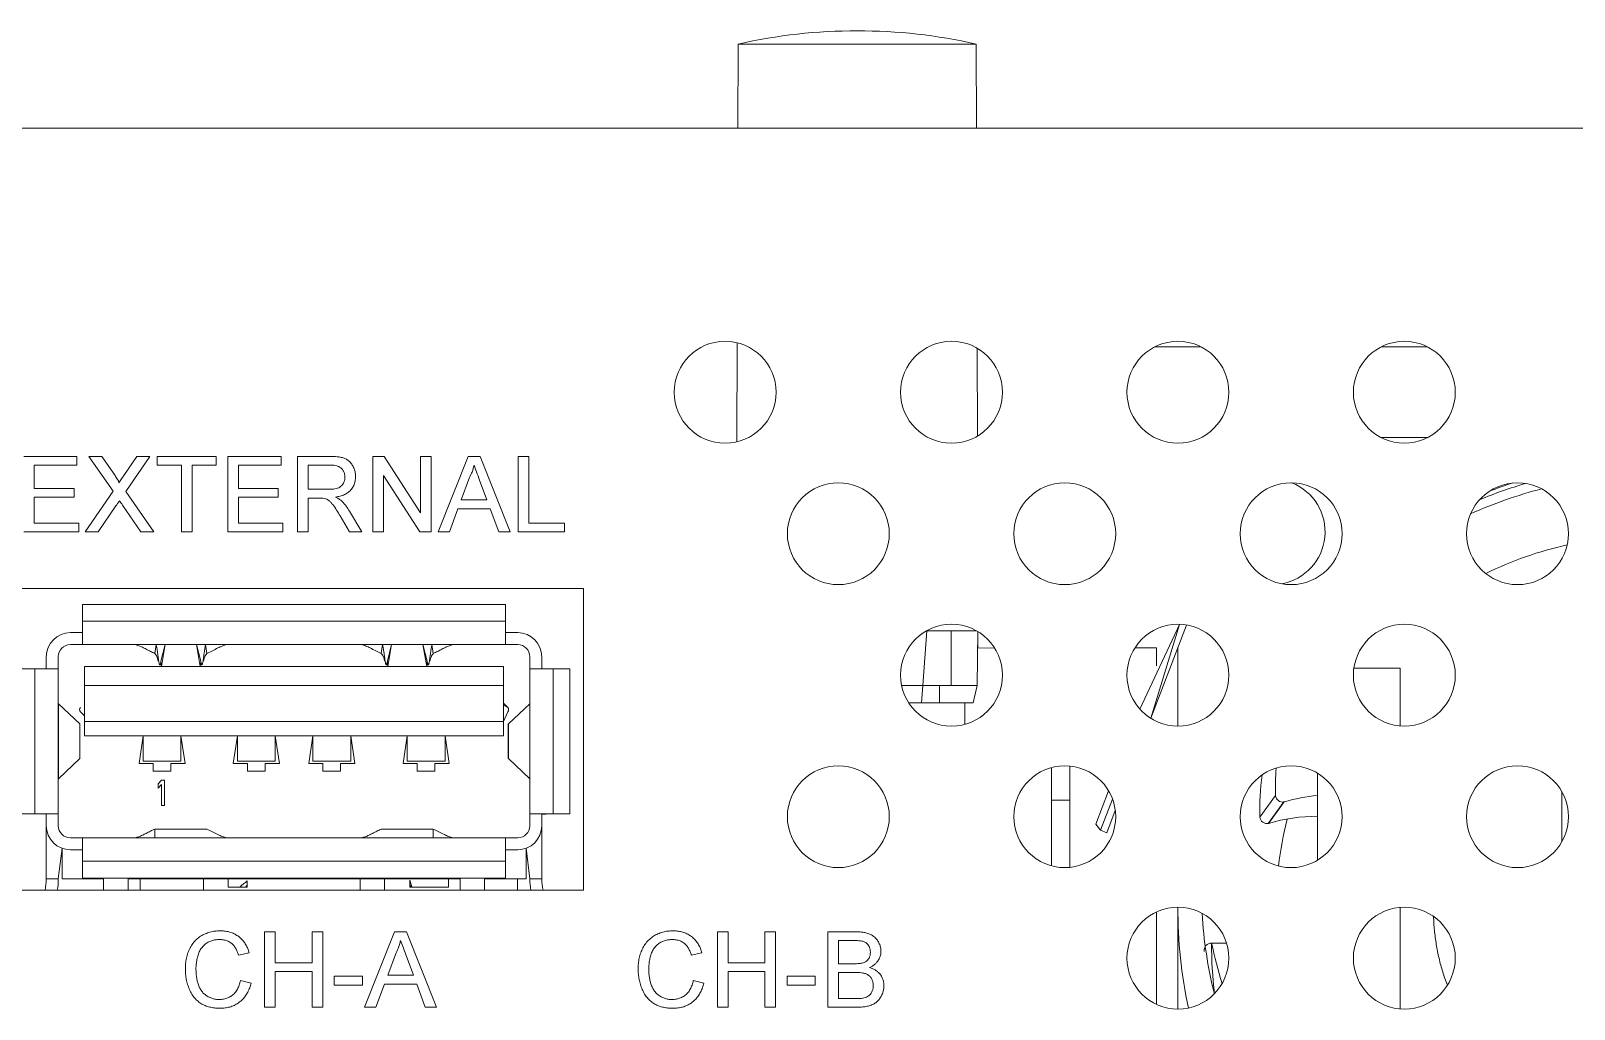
# Model space of a CAD drawing. Header units: millimetres. Extents: x 2 to 278, y 1 to 215.
# Drawn here: x 215.78 to 236.23, y 71.72 to 84.69 of the extents above; entities that cross this region are included whole.
import ezdxf

# ---------------------------------------------------------------- set-up
doc = ezdxf.new("R2010")
doc.units = ezdxf.units.MM

msp = doc.modelspace()

# ---------------------------------------------------------------- linework, layer by layer
at = {"color": 7, "linetype": 'Continuous', "lineweight": 18}
for p, q in [((225.151, 84.512), (225.147, 83.398)), ((227.585, 84.512), (225.151, 84.512)), ((228.306, 84.512), (227.585, 84.512)), ((228.309, 83.398), (228.306, 84.512)), ((258.228, 83.398), (199.728, 83.398)), ((225.139, 80.553), (225.135, 79.241)), ((228.321, 79.316), (228.317, 80.481)), ((230.669, 80.498), (231.287, 80.498)), ((233.669, 80.498), (234.287, 80.498)), ((234.287, 79.298), (233.669, 79.298)), ((215.683, 79.048), (216.388, 79.048)), ((216.388, 79.048), (216.388, 78.932)), ((216.548, 79.048), (216.718, 79.048)), ((216.867, 78.586), (216.548, 79.048)), ((216.718, 79.048), (216.893, 78.794)), ((217.01, 78.794), (217.184, 79.048)), ((217.356, 79.048), (217.038, 78.584)), ((217.184, 79.048), (217.356, 79.048)), ((217.452, 79.048), (218.235, 79.048)), ((217.452, 78.932), (217.452, 79.048)), ((218.235, 79.048), (218.235, 78.932)), ((218.388, 79.048), (219.093, 79.048)), ((218.388, 78.048), (218.388, 79.048)), ((219.093, 79.048), (219.093, 78.932)), ((219.311, 79.048), (219.745, 79.048)), ((219.311, 78.048), (219.311, 79.048)), ((220.311, 79.048), (220.46, 79.048)), ((220.311, 78.048), (220.311, 79.048)), ((220.46, 79.048), (220.94, 78.301)), ((220.94, 79.048), (221.081, 79.048)), ((220.94, 78.301), (220.94, 79.048)), ((221.081, 79.048), (221.081, 78.048)), ((221.175, 78.048), (221.572, 79.048)), ((221.572, 79.048), (221.731, 79.048)), ((221.731, 79.048), (222.128, 78.048)), ((222.235, 79.048), (222.376, 79.048)), ((222.235, 78.048), (222.235, 79.048)), ((222.376, 79.048), (222.376, 78.163)), ((215.824, 78.932), (215.824, 78.624)), ((216.388, 78.932), (215.824, 78.932)), ((217.773, 78.932), (217.452, 78.932)), ((217.773, 78.048), (217.773, 78.932)), ((217.914, 78.932), (217.914, 78.048)), ((218.235, 78.932), (217.914, 78.932)), ((218.529, 78.932), (218.529, 78.624)), ((219.093, 78.932), (218.529, 78.932)), ((219.751, 78.932), (219.452, 78.932)), ((219.452, 78.932), (219.452, 78.612)), ((220.452, 78.794), (220.452, 78.048)), ((220.932, 78.048), (220.452, 78.794)), ((221.583, 78.747), (221.48, 78.471)), ((221.822, 78.471), (221.725, 78.733)), ((215.824, 78.624), (216.35, 78.624)), ((216.35, 78.624), (216.35, 78.509)), ((216.497, 78.048), (216.867, 78.586)), ((217.038, 78.584), (217.407, 78.048)), ((218.529, 78.624), (219.055, 78.624)), ((219.055, 78.624), (219.055, 78.509)), ((219.452, 78.612), (219.72, 78.612)), ((215.824, 78.509), (215.824, 78.163)), ((216.35, 78.509), (215.824, 78.509)), ((216.906, 78.392), (216.669, 78.048)), ((217.237, 78.048), (216.994, 78.401)), ((218.529, 78.509), (218.529, 78.163)), ((219.055, 78.509), (218.529, 78.509)), ((219.452, 78.496), (219.452, 78.048)), ((219.597, 78.496), (219.452, 78.496)), ((219.999, 78.324), (220.163, 78.048)), ((221.438, 78.355), (221.324, 78.048)), ((221.864, 78.355), (221.438, 78.355)), ((221.48, 78.471), (221.822, 78.471)), ((221.978, 78.048), (221.864, 78.355)), ((215.824, 78.163), (216.414, 78.163)), ((216.414, 78.163), (216.414, 78.048)), ((218.529, 78.163), (219.119, 78.163)), ((219.119, 78.163), (219.119, 78.048)), ((220.001, 78.048), (219.876, 78.259)), ((222.376, 78.163), (222.85, 78.163)), ((222.85, 78.163), (222.85, 78.048)), ((216.414, 78.048), (215.683, 78.048)), ((216.669, 78.048), (216.497, 78.048)), ((217.407, 78.048), (217.237, 78.048)), ((217.914, 78.048), (217.773, 78.048)), ((219.119, 78.048), (218.388, 78.048)), ((219.452, 78.048), (219.311, 78.048)), ((220.163, 78.048), (220.001, 78.048)), ((220.452, 78.048), (220.311, 78.048)), ((221.081, 78.048), (220.932, 78.048)), ((221.324, 78.048), (221.175, 78.048)), ((222.128, 78.048), (221.978, 78.048)), ((222.85, 78.048), (222.235, 78.048)), ((223.103, 77.298), (215.353, 77.298)), ((223.103, 73.298), (223.103, 77.298)), ((216.462, 77.085), (216.462, 76.863)), ((216.462, 77.085), (222.069, 77.085)), ((222.069, 76.863), (222.069, 77.085)), ((216.302, 76.712), (216.462, 76.712)), ((222.069, 76.863), (216.462, 76.863)), ((216.462, 76.863), (216.462, 76.553)), ((222.069, 76.553), (222.069, 76.863)), ((222.069, 76.712), (222.229, 76.712)), ((227.65, 76.737), (227.597, 76.012)), ((227.65, 76.737), (228.307, 76.737)), ((227.971, 76.737), (227.971, 76.012)), ((228.327, 76.725), (228.319, 76.012)), ((228.328, 76.505), (228.327, 76.725)), ((230.998, 76.82), (230.474, 75.7)), ((230.617, 75.579), (230.998, 76.82)), ((230.617, 75.579), (231.091, 76.811)), ((216.302, 76.553), (216.462, 76.553)), ((222.069, 76.553), (216.462, 76.553)), ((217.421, 76.436), (217.438, 76.553)), ((217.558, 76.553), (217.502, 76.332)), ((217.558, 76.553), (217.509, 76.263)), ((218.023, 76.263), (217.973, 76.553)), ((218.03, 76.332), (217.973, 76.553)), ((218.093, 76.553), (218.111, 76.436)), ((220.421, 76.436), (220.438, 76.553)), ((220.502, 76.332), (220.558, 76.553)), ((220.558, 76.553), (220.509, 76.263)), ((221.023, 76.263), (220.973, 76.553)), ((221.03, 76.332), (220.973, 76.553)), ((221.093, 76.553), (221.111, 76.436)), ((222.069, 76.553), (222.229, 76.553)), ((228.547, 76.511), (228.328, 76.505)), ((228.328, 76.505), (228.328, 76.505)), ((230.694, 76.511), (230.409, 76.511)), ((230.694, 76.274), (230.694, 76.511)), ((230.978, 76.518), (230.978, 75.473)), ((215.983, 76.393), (215.983, 76.233)), ((216.142, 76.393), (216.142, 76.233)), ((217.465, 76.332), (217.465, 76.388)), ((217.465, 76.388), (217.465, 76.388)), ((217.487, 76.286), (217.502, 76.286)), ((217.509, 76.263), (217.502, 76.332)), ((218.03, 76.332), (218.023, 76.263)), ((218.03, 76.286), (218.044, 76.286)), ((218.067, 76.388), (218.067, 76.332)), ((218.067, 76.388), (218.067, 76.388)), ((220.465, 76.332), (220.465, 76.388)), ((220.465, 76.388), (220.465, 76.388)), ((220.487, 76.286), (220.502, 76.286)), ((220.509, 76.263), (220.502, 76.332)), ((221.023, 76.263), (221.03, 76.332)), ((221.03, 76.286), (221.044, 76.286)), ((221.067, 76.388), (221.067, 76.332)), ((221.067, 76.388), (221.067, 76.388)), ((222.389, 76.233), (222.389, 76.393)), ((222.548, 76.233), (222.548, 76.393)), ((215.832, 76.233), (215.61, 76.233)), ((216.142, 76.233), (215.832, 76.233)), ((215.832, 76.233), (215.832, 74.313)), ((216.142, 76.233), (216.142, 74.313)), ((216.491, 76.263), (216.491, 76.013)), ((216.491, 76.263), (222.041, 76.263)), ((222.041, 76.263), (222.041, 76.013)), ((222.699, 76.233), (222.389, 76.233)), ((222.389, 74.313), (222.389, 76.233)), ((222.699, 74.313), (222.699, 76.233)), ((222.922, 76.233), (222.699, 76.233)), ((222.922, 76.233), (222.922, 74.313)), ((233.922, 76.242), (233.31, 76.242)), ((233.922, 76.242), (233.922, 75.475)), ((216.491, 76.013), (216.491, 75.533)), ((216.491, 76.013), (222.041, 76.013)), ((222.041, 75.533), (222.041, 76.013)), ((227.597, 76.012), (227.317, 76.012)), ((227.597, 76.012), (227.58, 75.78)), ((227.597, 76.012), (227.971, 76.012)), ((227.819, 76.012), (227.819, 75.78)), ((228.319, 76.012), (227.971, 76.012)), ((228.319, 76.012), (228.264, 75.78)), ((216.143, 75.769), (216.143, 74.776)), ((216.143, 75.769), (216.426, 75.503)), ((216.435, 75.721), (216.435, 75.721)), ((222.097, 75.721), (222.041, 75.777)), ((222.043, 75.753), (222.041, 75.777)), ((222.097, 75.721), (222.043, 75.753)), ((222.106, 75.503), (222.389, 75.769)), ((222.389, 75.769), (222.389, 75.769)), ((222.389, 74.776), (222.389, 75.769)), ((227.412, 75.78), (227.58, 75.78)), ((227.819, 75.78), (227.58, 75.78)), ((228.264, 75.78), (227.819, 75.78)), ((228.154, 75.496), (228.154, 75.78)), ((230.617, 75.579), (230.694, 75.779)), ((216.426, 75.042), (216.426, 75.503)), ((216.427, 75.045), (216.427, 75.5)), ((216.435, 75.664), (216.491, 75.609)), ((216.491, 75.533), (216.491, 75.343)), ((216.491, 75.533), (222.041, 75.533)), ((222.041, 75.533), (222.097, 75.664)), ((222.041, 75.343), (222.041, 75.533)), ((222.104, 75.5), (222.106, 75.503)), ((222.104, 75.5), (222.104, 75.045)), ((222.106, 75.042), (222.106, 75.503)), ((222.389, 75.62), (222.389, 75.621)), ((222.041, 75.343), (216.491, 75.343)), ((217.211, 74.978), (217.266, 75.343)), ((217.266, 75.343), (217.266, 75.011)), ((217.766, 75.011), (217.766, 75.343)), ((217.766, 75.343), (217.821, 74.978)), ((218.461, 74.978), (218.516, 75.343)), ((218.516, 75.343), (218.516, 75.011)), ((219.016, 75.011), (219.016, 75.343)), ((219.016, 75.343), (219.071, 74.978)), ((219.461, 74.978), (219.516, 75.343)), ((219.516, 75.343), (219.516, 75.011)), ((220.016, 75.011), (220.016, 75.343)), ((220.016, 75.343), (220.071, 74.978)), ((220.711, 74.978), (220.766, 75.343)), ((220.766, 75.343), (220.766, 75.011)), ((221.266, 75.011), (221.266, 75.343)), ((221.266, 75.343), (221.321, 74.978)), ((216.143, 74.776), (216.426, 75.042)), ((216.427, 75.045), (216.426, 75.042)), ((217.398, 74.978), (217.211, 74.978)), ((217.266, 75.011), (217.766, 75.011)), ((217.398, 74.878), (217.398, 74.978)), ((217.633, 74.878), (217.398, 74.878)), ((217.821, 74.978), (217.633, 74.978)), ((217.633, 74.978), (217.633, 74.878)), ((218.648, 74.978), (218.461, 74.978)), ((218.516, 75.011), (219.016, 75.011)), ((218.648, 74.878), (218.648, 74.978)), ((218.883, 74.878), (218.648, 74.878)), ((219.071, 74.978), (218.883, 74.978)), ((218.883, 74.978), (218.883, 74.878)), ((219.648, 74.978), (219.461, 74.978)), ((219.516, 75.011), (220.016, 75.011)), ((219.648, 74.878), (219.648, 74.978)), ((219.883, 74.878), (219.648, 74.878)), ((220.071, 74.978), (219.883, 74.978)), ((219.883, 74.978), (219.883, 74.878)), ((220.898, 74.978), (220.711, 74.978)), ((220.766, 75.011), (221.266, 75.011)), ((220.898, 74.878), (220.898, 74.978)), ((221.133, 74.878), (220.898, 74.878)), ((221.321, 74.978), (221.133, 74.978)), ((221.133, 74.978), (221.133, 74.878)), ((222.106, 75.042), (222.104, 75.045)), ((222.106, 75.042), (222.389, 74.776)), ((222.389, 74.924), (222.389, 74.925)), ((229.304, 73.62), (229.304, 74.925)), ((229.544, 73.601), (229.544, 74.944)), ((232.828, 73.695), (232.828, 74.85)), ((217.466, 74.708), (217.508, 74.758)), ((217.466, 74.651), (217.466, 74.708)), ((217.508, 74.701), (217.466, 74.651)), ((217.508, 74.758), (217.55, 74.758)), ((217.508, 74.423), (217.508, 74.701)), ((217.55, 74.758), (217.55, 74.423)), ((222.389, 74.776), (222.389, 74.776)), ((229.304, 74.491), (229.544, 74.491)), ((230.058, 74.617), (229.888, 74.174)), ((229.95, 74.093), (230.109, 74.507)), ((232.271, 74.552), (232.063, 74.266)), ((232.383, 74.469), (232.175, 74.183)), ((232.386, 74.469), (232.178, 74.183)), ((236.065, 74.607), (236.065, 73.939)), ((215.61, 74.313), (215.832, 74.313)), ((215.832, 74.313), (216.142, 74.313)), ((215.926, 74.308), (215.983, 74.313)), ((215.926, 74.308), (215.926, 74.308)), ((215.983, 74.313), (215.983, 74.153)), ((216.142, 74.153), (216.142, 74.313)), ((217.55, 74.423), (217.508, 74.423)), ((222.389, 74.313), (222.699, 74.313)), ((222.389, 74.313), (222.389, 74.153)), ((222.548, 74.308), (222.548, 74.153)), ((222.606, 74.308), (222.548, 74.308)), ((222.606, 74.308), (222.606, 74.308)), ((222.699, 74.313), (222.922, 74.313)), ((230.034, 74.061), (230.147, 74.354)), ((215.983, 74.153), (215.983, 73.448)), ((217.421, 73.993), (217.421, 74.109)), ((217.421, 74.109), (218.111, 74.109)), ((220.421, 74.109), (221.111, 74.109)), ((221.111, 74.109), (221.111, 73.993)), ((222.548, 74.153), (222.548, 73.448)), ((229.888, 74.174), (229.95, 74.093)), ((230.034, 74.061), (229.95, 74.093)), ((216.191, 73.854), (216.142, 73.448)), ((216.191, 73.448), (216.191, 73.854)), ((216.462, 73.993), (216.302, 73.993)), ((216.302, 73.834), (216.462, 73.834)), ((216.462, 73.993), (216.462, 73.683)), ((216.462, 73.993), (222.069, 73.993)), ((222.069, 73.683), (222.069, 73.993)), ((222.229, 73.993), (222.069, 73.993)), ((222.069, 73.834), (222.229, 73.834)), ((222.341, 73.448), (222.341, 73.854)), ((222.341, 73.854), (222.389, 73.448)), ((216.462, 73.683), (222.069, 73.683)), ((216.462, 73.683), (216.462, 73.46)), ((222.069, 73.46), (222.069, 73.683)), ((215.983, 73.448), (216.142, 73.448)), ((216.191, 73.448), (216.741, 73.448)), ((216.462, 73.46), (222.069, 73.46)), ((216.741, 73.298), (216.741, 73.448)), ((217.066, 73.448), (217.066, 73.298)), ((221.466, 73.448), (217.066, 73.448)), ((217.228, 73.448), (217.228, 73.298)), ((218.066, 73.448), (218.066, 73.298)), ((218.391, 73.448), (218.391, 73.338)), ((218.646, 73.338), (218.646, 73.423)), ((220.141, 73.448), (220.141, 73.298)), ((220.466, 73.448), (220.466, 73.298)), ((220.801, 73.43), (220.801, 73.338)), ((221.311, 73.338), (221.311, 73.448)), ((221.466, 73.448), (221.466, 73.298)), ((221.791, 73.298), (221.791, 73.448)), ((222.341, 73.448), (221.791, 73.448)), ((222.228, 73.298), (222.228, 73.448)), ((222.389, 73.448), (222.548, 73.448)), ((215.353, 73.298), (223.103, 73.298)), ((218.646, 73.338), (218.391, 73.338)), ((221.311, 73.338), (220.801, 73.338)), ((221.311, 73.338), (221.311, 73.338)), ((230.694, 71.785), (230.694, 73.01)), ((230.978, 73.073), (230.978, 73.048)), ((230.978, 73.048), (230.978, 71.723)), ((233.922, 73.07), (233.922, 71.725)), ((218.876, 72.748), (219.017, 72.748)), ((218.876, 71.748), (218.876, 72.748)), ((219.017, 72.748), (219.017, 72.337)), ((219.504, 72.748), (219.645, 72.748)), ((219.504, 72.337), (219.504, 72.748)), ((219.645, 72.748), (219.645, 71.748)), ((220.201, 71.748), (220.598, 72.748)), ((220.598, 72.748), (220.757, 72.748)), ((220.757, 72.748), (221.154, 71.748)), ((224.876, 72.748), (225.017, 72.748)), ((224.876, 71.748), (224.876, 72.748)), ((225.017, 72.748), (225.017, 72.337)), ((225.504, 72.748), (225.645, 72.748)), ((225.504, 72.337), (225.504, 72.748)), ((225.645, 72.748), (225.645, 71.748)), ((226.338, 72.748), (226.712, 72.748)), ((226.338, 71.748), (226.338, 72.748)), ((226.669, 72.632), (226.479, 72.632)), ((226.479, 72.632), (226.479, 72.324)), ((231.424, 72.598), (231.623, 72.598)), ((218.671, 72.47), (218.53, 72.439)), ((220.609, 72.447), (220.507, 72.171)), ((220.848, 72.171), (220.751, 72.433)), ((224.671, 72.47), (224.53, 72.439)), ((219.017, 72.337), (219.504, 72.337)), ((219.017, 72.222), (219.017, 71.748)), ((219.504, 72.222), (219.017, 72.222)), ((219.504, 71.748), (219.504, 72.222)), ((225.017, 72.337), (225.504, 72.337)), ((225.017, 72.222), (225.017, 71.748)), ((225.504, 72.222), (225.017, 72.222)), ((225.504, 71.748), (225.504, 72.222)), ((226.479, 72.324), (226.685, 72.324)), ((226.699, 72.209), (226.479, 72.209)), ((226.479, 72.209), (226.479, 71.863)), ((218.556, 72.101), (218.697, 72.068)), ((219.799, 72.158), (220.171, 72.158)), ((219.799, 72.042), (219.799, 72.158)), ((220.171, 72.042), (219.799, 72.042)), ((220.171, 72.158), (220.171, 72.042)), ((220.464, 72.055), (220.351, 71.748)), ((220.891, 72.055), (220.464, 72.055)), ((220.507, 72.171), (220.848, 72.171)), ((221.004, 71.748), (220.891, 72.055)), ((224.556, 72.101), (224.697, 72.068)), ((225.799, 72.158), (226.171, 72.158)), ((225.799, 72.042), (225.799, 72.158)), ((226.171, 72.042), (225.799, 72.042)), ((226.171, 72.158), (226.171, 72.042)), ((226.479, 71.863), (226.715, 71.863)), ((219.017, 71.748), (218.876, 71.748)), ((219.645, 71.748), (219.504, 71.748)), ((220.351, 71.748), (220.201, 71.748)), ((221.154, 71.748), (221.004, 71.748)), ((225.017, 71.748), (224.876, 71.748)), ((225.645, 71.748), (225.504, 71.748)), ((226.713, 71.748), (226.338, 71.748))]:
    msp.add_line(p, q, dxfattribs=at)
for centre in [(224.978, 79.898), (227.978, 79.898), (230.978, 79.898), (233.978, 79.898), (226.478, 78.023), (229.478, 78.023), (232.478, 78.023), (235.478, 78.023), (227.978, 76.148), (230.978, 76.148), (233.978, 76.148), (226.478, 74.273), (229.478, 74.273), (232.478, 74.273), (235.478, 74.273), (230.978, 72.398), (233.978, 72.398)]:
    msp.add_circle(centre, 0.675, dxfattribs=at)
for centre, radius, start, end in [((226.728, 77.49), 7.198, 77.3395, 102.6605), ((232.228, 78.048), 0.7, 280.3819, 68.1969), ((237.228, 73.048), 5.75, 104.4006, 114.359), ((237.228, 73.048), 5.875, 106.2201, 112.5394), ((237.228, 73.048), 5.931, 107.7821, 110.9775), ((237.228, 73.048), 4.95, 102.7345, 116.025), ((216.302, 76.393), 0.319, 90, 180), ((222.229, 76.393), 0.319, 0, 90), ((216.302, 76.393), 0.16, 90, 180), ((222.229, 76.393), 0.16, 0, 90), ((216.463, 75.693), 0.04, 135, 225), ((222.068, 75.693), 0.04, 315, 45), ((235.879, 74.645), 3.609, 175.67, 181.479), ((235.608, 74.36), 3.546, 172.4367, 181.5191), ((232.367, 74.564), 0.0969, 187.0555, 279.3206), ((233.017, 72.36), 2.202, 94.9307, 106.6677), ((232.16, 74.278), 0.0969, 187.0933, 279.2828), ((232.829, 71.979), 2.299, 90.0259, 106.457), ((237.228, 73.048), 4.95, 166.038, 173.3763), ((216.302, 74.153), 0.319, 180, 270), ((216.302, 74.153), 0.16, 180, 270), ((222.229, 74.153), 0.319, 270, 0), ((222.229, 74.153), 0.16, 270, 0), ((215.332, 73.448), 0.651, 346.6731, 0), ((215.332, 73.448), 0.81, 349.3238, 0), ((219.728, 72.048), 1.75, 128.1896, 132.5114), ((219.137, 72.888), 1.75, 14.8836, 18.0393), ((223.199, 73.448), 0.81, 180, 190.6762), ((223.199, 73.448), 0.651, 180, 193.3269), ((237.228, 73.048), 6.25, 179.7708, 192.104), ((237.217, 73.354), 5.931, 183.4946, 193.9277), ((231.423, 72.498), 0.1, 89.9491, 185.3923), ((237.052, 73.776), 5.75, 191.8209, 197.3529), ((237.299, 72.589), 5.875, 179.9141, 186.4837)]:
    msp.add_arc(centre, radius, start, end, dxfattribs=at)
for points, knots in [([(219.745, 79.048), (219.761, 79.047), (219.791, 79.047), (219.837, 79.044), (219.883, 79.037), (219.928, 79.026), (219.97, 79.006), (220.008, 78.975), (220.039, 78.934), (220.063, 78.885), (220.078, 78.832), (220.08, 78.796), (220.081, 78.778)], [0, 0, 0, 0, 0.09342, 0.186832, 0.280218, 0.373567, 0.466802, 0.560025, 0.669906, 0.779908, 0.889984, 1, 1, 1, 1]), ([(216.893, 78.794), (216.904, 78.777), (216.919, 78.756), (216.934, 78.729), (216.942, 78.715), (216.944, 78.704), (216.944, 78.699)], [0, 0, 0, 0, 0.5606259, 0.7074752, 0.8542782, 1, 1, 1, 1]), ([(216.944, 78.699), (216.957, 78.717), (216.978, 78.749), (217, 78.78), (217.01, 78.794)], [0, 0, 0, 0, 0.56, 1, 1, 1, 1]), ([(219.72, 78.612), (219.732, 78.612), (219.755, 78.612), (219.79, 78.615), (219.825, 78.621), (219.858, 78.632), (219.888, 78.651), (219.911, 78.677), (219.927, 78.707), (219.938, 78.74), (219.939, 78.763), (219.94, 78.775)], [0, 0, 0, 0, 0.112092, 0.224171, 0.336244, 0.448208, 0.560154, 0.670067, 0.780016, 0.890043, 1, 1, 1, 1]), ([(219.94, 78.775), (219.939, 78.788), (219.938, 78.814), (219.924, 78.851), (219.901, 78.883), (219.87, 78.909), (219.832, 78.924), (219.791, 78.931), (219.764, 78.932), (219.751, 78.932)], [0, 0, 0, 0, 0.140053, 0.279969, 0.419882, 0.559694, 0.706321, 0.853139, 1, 1, 1, 1]), ([(220.081, 78.778), (220.08, 78.758), (220.078, 78.719), (220.059, 78.663), (220.029, 78.613), (219.987, 78.57), (219.934, 78.54), (219.876, 78.52), (219.836, 78.513), (219.815, 78.509)], [0, 0, 0, 0, 0.140026, 0.279979, 0.419895, 0.559781, 0.706413, 0.853155, 1, 1, 1, 1]), ([(221.651, 78.932), (221.647, 78.914), (221.638, 78.878), (221.616, 78.816), (221.595, 78.774), (221.583, 78.747)], [0, 0, 0, 0, 0.280019, 0.56011, 1, 1, 1, 1]), ([(221.725, 78.733), (221.711, 78.771), (221.686, 78.837), (221.662, 78.903), (221.651, 78.932)], [0, 0, 0, 0, 0.5600021, 1, 1, 1, 1]), ([(216.953, 78.46), (216.944, 78.448), (216.928, 78.425), (216.912, 78.402), (216.906, 78.392)], [0, 0, 0, 0, 0.560002, 1, 1, 1, 1]), ([(216.994, 78.401), (216.986, 78.412), (216.972, 78.432), (216.959, 78.452), (216.953, 78.46)], [0, 0, 0, 0, 0.56, 1, 1, 1, 1]), ([(219.666, 78.492), (219.653, 78.493), (219.63, 78.496), (219.607, 78.496), (219.597, 78.496)], [0, 0, 0, 0, 0.559853, 1, 1, 1, 1]), ([(219.876, 78.259), (219.861, 78.284), (219.83, 78.336), (219.79, 78.395), (219.756, 78.437), (219.73, 78.462), (219.7, 78.481), (219.678, 78.488), (219.666, 78.492)], [0, 0, 0, 0, 0.280063, 0.560069, 0.670077, 0.779998, 0.89003, 1, 1, 1, 1]), ([(219.815, 78.509), (219.831, 78.501), (219.859, 78.488), (219.883, 78.468), (219.893, 78.46)], [0, 0, 0, 0, 0.5601201, 1, 1, 1, 1]), ([(219.893, 78.46), (219.905, 78.448), (219.928, 78.426), (219.963, 78.38), (219.985, 78.345), (219.999, 78.324)], [0, 0, 0, 0, 0.2799906, 0.5600764, 1, 1, 1, 1]), ([(217.16, 76.553), (217.176, 76.548), (217.208, 76.539), (217.257, 76.518), (217.309, 76.493), (217.363, 76.463), (217.401, 76.445), (217.421, 76.436)], [0, 0, 0, 0, 0.18657, 0.373229, 0.559936, 0.779985, 1, 1, 1, 1]), ([(217.438, 76.553), (217.439, 76.551), (217.442, 76.54), (217.446, 76.514), (217.453, 76.475), (217.458, 76.439), (217.462, 76.409), (217.464, 76.395), (217.465, 76.388)], [0, 0, 0, 0, 0.060951, 0.308841, 0.549749, 0.797643, 0.898575, 1, 1, 1, 1]), ([(218.067, 76.388), (218.068, 76.396), (218.07, 76.413), (218.074, 76.437), (218.077, 76.46), (218.08, 76.481), (218.083, 76.501), (218.086, 76.519), (218.09, 76.536), (218.092, 76.547), (218.093, 76.552), (218.093, 76.553)], [0, 0, 0, 0, 0.120743, 0.242325, 0.36655, 0.49169, 0.612434, 0.734018, 0.858245, 0.983386, 1, 1, 1, 1]), ([(218.111, 76.436), (218.136, 76.448), (218.184, 76.471), (218.252, 76.508), (218.315, 76.537), (218.353, 76.547), (218.372, 76.553)], [0, 0, 0, 0, 0.280026, 0.560093, 0.780104, 1, 1, 1, 1]), ([(220.421, 76.436), (220.396, 76.448), (220.348, 76.471), (220.28, 76.508), (220.217, 76.537), (220.179, 76.547), (220.16, 76.553)], [0, 0, 0, 0, 0.280026, 0.560093, 0.780104, 1, 1, 1, 1]), ([(220.438, 76.553), (220.439, 76.551), (220.442, 76.54), (220.446, 76.514), (220.453, 76.475), (220.458, 76.439), (220.462, 76.409), (220.464, 76.395), (220.465, 76.388)], [0, 0, 0, 0, 0.060951, 0.308841, 0.549749, 0.797643, 0.898575, 1, 1, 1, 1]), ([(221.067, 76.388), (221.068, 76.396), (221.07, 76.413), (221.074, 76.437), (221.077, 76.46), (221.08, 76.481), (221.083, 76.501), (221.086, 76.519), (221.09, 76.536), (221.092, 76.547), (221.093, 76.552), (221.093, 76.553)], [0, 0, 0, 0, 0.120743, 0.242325, 0.36655, 0.49169, 0.612434, 0.734018, 0.858245, 0.983386, 1, 1, 1, 1]), ([(221.372, 76.553), (221.356, 76.548), (221.323, 76.539), (221.275, 76.518), (221.223, 76.493), (221.169, 76.463), (221.13, 76.445), (221.111, 76.436)], [0, 0, 0, 0, 0.18657, 0.373229, 0.559936, 0.779985, 1, 1, 1, 1]), ([(217.421, 76.436), (217.422, 76.435), (217.424, 76.433), (217.431, 76.425), (217.438, 76.414), (217.446, 76.399), (217.454, 76.379), (217.461, 76.357), (217.463, 76.34), (217.465, 76.332)], [0, 0, 0, 0, 0.140312, 0.280754, 0.420411, 0.560095, 0.712242, 0.864288, 1, 1, 1, 1]), ([(217.502, 76.332), (217.501, 76.326), (217.499, 76.314), (217.496, 76.301), (217.493, 76.292), (217.489, 76.287), (217.486, 76.286), (217.483, 76.29), (217.48, 76.298), (217.477, 76.311), (217.474, 76.327), (217.47, 76.346), (217.468, 76.366), (217.466, 76.381), (217.465, 76.388)], [0, 0, 0, 0, 0.083781, 0.169992, 0.253773, 0.339984, 0.42376, 0.509966, 0.593741, 0.679946, 0.763722, 0.849927, 0.924129, 1, 1, 1, 1]), ([(218.067, 76.388), (218.066, 76.38), (218.064, 76.364), (218.061, 76.342), (218.058, 76.323), (218.054, 76.308), (218.051, 76.296), (218.048, 76.289), (218.045, 76.286), (218.042, 76.287), (218.039, 76.293), (218.036, 76.303), (218.033, 76.316), (218.031, 76.327), (218.03, 76.332)], [0, 0, 0, 0, 0.083781, 0.169992, 0.253773, 0.339984, 0.42376, 0.509966, 0.593741, 0.679946, 0.763722, 0.849927, 0.924129, 1, 1, 1, 1]), ([(218.067, 76.332), (218.068, 76.34), (218.071, 76.357), (218.078, 76.378), (218.085, 76.397), (218.093, 76.412), (218.101, 76.425), (218.107, 76.433), (218.11, 76.435), (218.111, 76.436)], [0, 0, 0, 0, 0.140312, 0.280754, 0.420411, 0.560095, 0.712242, 0.864288, 1, 1, 1, 1]), ([(220.421, 76.436), (220.422, 76.435), (220.424, 76.433), (220.431, 76.425), (220.438, 76.414), (220.446, 76.399), (220.454, 76.379), (220.461, 76.357), (220.463, 76.34), (220.465, 76.332)], [0, 0, 0, 0, 0.140312, 0.280753, 0.420411, 0.560095, 0.712242, 0.864288, 1, 1, 1, 1]), ([(220.502, 76.332), (220.501, 76.326), (220.499, 76.314), (220.496, 76.301), (220.493, 76.292), (220.489, 76.287), (220.486, 76.286), (220.483, 76.29), (220.48, 76.298), (220.477, 76.311), (220.474, 76.327), (220.47, 76.346), (220.468, 76.366), (220.466, 76.381), (220.465, 76.388)], [0, 0, 0, 0, 0.083781, 0.169992, 0.253773, 0.339984, 0.42376, 0.509966, 0.593741, 0.679946, 0.763722, 0.849927, 0.924129, 1, 1, 1, 1]), ([(221.067, 76.388), (221.066, 76.38), (221.064, 76.364), (221.061, 76.342), (221.058, 76.323), (221.054, 76.308), (221.051, 76.296), (221.048, 76.289), (221.045, 76.286), (221.042, 76.287), (221.039, 76.293), (221.036, 76.303), (221.033, 76.316), (221.031, 76.327), (221.03, 76.332)], [0, 0, 0, 0, 0.083781, 0.169992, 0.253773, 0.339984, 0.42376, 0.509966, 0.593741, 0.679946, 0.763722, 0.849927, 0.924129, 1, 1, 1, 1]), ([(221.067, 76.332), (221.068, 76.34), (221.071, 76.357), (221.078, 76.378), (221.085, 76.397), (221.093, 76.412), (221.101, 76.425), (221.107, 76.433), (221.11, 76.435), (221.111, 76.436)], [0, 0, 0, 0, 0.140312, 0.280754, 0.420411, 0.560095, 0.712242, 0.864288, 1, 1, 1, 1]), ([(216.143, 75.769), (216.142, 75.772), (216.143, 75.77), (216.143, 75.77), (216.143, 75.769)], [0, 0, 0, 0, 0.497203, 1, 1, 1, 1]), ([(216.426, 75.503), (216.427, 75.502), (216.428, 75.501), (216.427, 75.5), (216.427, 75.5)], [0, 0, 0, 0, 0.797063, 1, 1, 1, 1]), ([(216.143, 74.776), (216.143, 74.775), (216.143, 74.775), (216.142, 74.773), (216.143, 74.776)], [0, 0, 0, 0, 0.497122, 1, 1, 1, 1]), ([(232.386, 74.469), (232.386, 74.469), (232.385, 74.469), (232.384, 74.469), (232.383, 74.469), (232.383, 74.469)], [0, 0, 0, 0, 0.262867, 0.525734, 1, 1, 1, 1]), ([(217.16, 73.993), (217.176, 73.997), (217.208, 74.006), (217.257, 74.027), (217.309, 74.053), (217.363, 74.082), (217.401, 74.1), (217.421, 74.109)], [0, 0, 0, 0, 0.18657, 0.373229, 0.559936, 0.779985, 1, 1, 1, 1]), ([(218.111, 74.109), (218.136, 74.097), (218.184, 74.074), (218.252, 74.038), (218.315, 74.009), (218.353, 73.998), (218.372, 73.993)], [0, 0, 0, 0, 0.280026, 0.560093, 0.780104, 1, 1, 1, 1]), ([(220.16, 73.993), (220.176, 73.997), (220.208, 74.006), (220.257, 74.027), (220.309, 74.053), (220.363, 74.082), (220.401, 74.1), (220.421, 74.109)], [0, 0, 0, 0, 0.18657, 0.373229, 0.559936, 0.779985, 1, 1, 1, 1]), ([(221.111, 74.109), (221.136, 74.097), (221.184, 74.074), (221.252, 74.038), (221.315, 74.009), (221.353, 73.998), (221.372, 73.993)], [0, 0, 0, 0, 0.280026, 0.560093, 0.780104, 1, 1, 1, 1]), ([(232.175, 74.183), (232.175, 74.183), (232.176, 74.183), (232.177, 74.183), (232.178, 74.183), (232.178, 74.183)], [0, 0, 0, 0, 0.2628668, 0.5257335, 1, 1, 1, 1]), ([(218.646, 73.338), (218.625, 73.344), (218.633, 73.353), (218.643, 73.36), (218.646, 73.363)], [0, 0, 0, 0, 0.697618, 1, 1, 1, 1]), ([(220.801, 73.338), (220.804, 73.36), (220.814, 73.353), (220.822, 73.344), (220.828, 73.338)], [0, 0, 0, 0, 0.299998, 1, 1, 1, 1]), ([(234.366, 72.948), (234.367, 72.919), (234.369, 72.827), (234.386, 72.673), (234.416, 72.488), (234.459, 72.306), (234.503, 72.156), (234.537, 72.068), (234.548, 72.039)], [0, 0, 0, 0, 0.094207, 0.295276, 0.496844, 0.698214, 0.899283, 1, 1, 1, 1]), ([(217.825, 72.255), (217.825, 72.279), (217.827, 72.327), (217.838, 72.398), (217.857, 72.468), (217.886, 72.534), (217.924, 72.595), (217.972, 72.648), (218.027, 72.69), (218.087, 72.721), (218.151, 72.744), (218.218, 72.758), (218.263, 72.76), (218.286, 72.76)], [0, 0, 0, 0, 0.093379, 0.186738, 0.280083, 0.373414, 0.466725, 0.56002, 0.647998, 0.735996, 0.823988, 0.911983, 1, 1, 1, 1]), ([(218.279, 72.645), (218.261, 72.644), (218.226, 72.643), (218.174, 72.631), (218.125, 72.611), (218.082, 72.58), (218.045, 72.542), (218.014, 72.495), (217.992, 72.44), (217.978, 72.379), (217.968, 72.318), (217.966, 72.276), (217.966, 72.256)], [0, 0, 0, 0, 0.093354, 0.186672, 0.279959, 0.373232, 0.46652, 0.55982, 0.669761, 0.779834, 0.889927, 1, 1, 1, 1]), ([(218.53, 72.439), (218.525, 72.455), (218.514, 72.486), (218.492, 72.531), (218.464, 72.571), (218.426, 72.605), (218.381, 72.629), (218.331, 72.643), (218.296, 72.644), (218.279, 72.645)], [0, 0, 0, 0, 0.140127, 0.28021, 0.420228, 0.560121, 0.706679, 0.853274, 1, 1, 1, 1]), ([(218.286, 72.76), (218.305, 72.76), (218.344, 72.759), (218.402, 72.748), (218.458, 72.729), (218.509, 72.702), (218.556, 72.666), (218.596, 72.624), (218.628, 72.576), (218.654, 72.525), (218.665, 72.488), (218.671, 72.47)], [0, 0, 0, 0, 0.112032, 0.224062, 0.336037, 0.448006, 0.559984, 0.669949, 0.779942, 0.889964, 1, 1, 1, 1]), ([(220.677, 72.632), (220.673, 72.614), (220.664, 72.578), (220.642, 72.516), (220.622, 72.474), (220.609, 72.447)], [0, 0, 0, 0, 0.280019, 0.56011, 1, 1, 1, 1]), ([(220.751, 72.433), (220.737, 72.471), (220.713, 72.537), (220.688, 72.603), (220.677, 72.632)], [0, 0, 0, 0, 0.560002, 1, 1, 1, 1]), ([(223.825, 72.255), (223.825, 72.279), (223.827, 72.327), (223.838, 72.398), (223.857, 72.468), (223.886, 72.534), (223.924, 72.595), (223.972, 72.648), (224.027, 72.69), (224.087, 72.721), (224.151, 72.744), (224.218, 72.758), (224.263, 72.76), (224.286, 72.76)], [0, 0, 0, 0, 0.093379, 0.186738, 0.280083, 0.373414, 0.466725, 0.56002, 0.647998, 0.735996, 0.823988, 0.911983, 1, 1, 1, 1]), ([(224.279, 72.645), (224.261, 72.644), (224.226, 72.643), (224.174, 72.631), (224.125, 72.611), (224.082, 72.58), (224.045, 72.542), (224.014, 72.495), (223.992, 72.44), (223.978, 72.379), (223.968, 72.318), (223.966, 72.276), (223.966, 72.256)], [0, 0, 0, 0, 0.093354, 0.186672, 0.279959, 0.373232, 0.46652, 0.55982, 0.669761, 0.779834, 0.889927, 1, 1, 1, 1]), ([(224.53, 72.439), (224.525, 72.455), (224.514, 72.486), (224.492, 72.531), (224.464, 72.571), (224.426, 72.605), (224.381, 72.629), (224.331, 72.643), (224.296, 72.644), (224.279, 72.645)], [0, 0, 0, 0, 0.140127, 0.28021, 0.420228, 0.560121, 0.706679, 0.853274, 1, 1, 1, 1]), ([(224.286, 72.76), (224.305, 72.76), (224.344, 72.759), (224.402, 72.748), (224.458, 72.729), (224.509, 72.702), (224.556, 72.666), (224.596, 72.624), (224.628, 72.576), (224.654, 72.525), (224.665, 72.488), (224.671, 72.47)], [0, 0, 0, 0, 0.112032, 0.224062, 0.336037, 0.448006, 0.559984, 0.669949, 0.779942, 0.889964, 1, 1, 1, 1]), ([(226.902, 72.476), (226.901, 72.489), (226.9, 72.517), (226.888, 72.551), (226.871, 72.578), (226.853, 72.598), (226.826, 72.615), (226.791, 72.625), (226.75, 72.629), (226.71, 72.632), (226.683, 72.632), (226.669, 72.632)], [0, 0, 0, 0, 0.124985, 0.24989, 0.333242, 0.416594, 0.499931, 0.624701, 0.749782, 0.874886, 1, 1, 1, 1]), ([(226.712, 72.748), (226.73, 72.747), (226.765, 72.746), (226.818, 72.741), (226.87, 72.728), (226.919, 72.707), (226.962, 72.676), (226.997, 72.636), (227.022, 72.59), (227.04, 72.541), (227.042, 72.506), (227.043, 72.488)], [0, 0, 0, 0, 0.1120603, 0.2241201, 0.3361335, 0.4480871, 0.5600556, 0.6700003, 0.7800305, 0.8900599, 1, 1, 1, 1]), ([(226.805, 72.336), (226.816, 72.34), (226.837, 72.348), (226.865, 72.369), (226.887, 72.399), (226.9, 72.435), (226.901, 72.462), (226.902, 72.476)], [0, 0, 0, 0, 0.18674, 0.373451, 0.55999, 0.77982, 1, 1, 1, 1]), ([(227.043, 72.488), (227.042, 72.471), (227.039, 72.436), (227.02, 72.388), (226.994, 72.347), (226.962, 72.316), (226.929, 72.292), (226.905, 72.279), (226.893, 72.273)], [0, 0, 0, 0, 0.186514, 0.373124, 0.559743, 0.706455, 0.853224, 1, 1, 1, 1]), ([(218.288, 71.735), (218.267, 71.735), (218.225, 71.736), (218.163, 71.746), (218.101, 71.762), (218.044, 71.789), (217.992, 71.825), (217.947, 71.87), (217.909, 71.923), (217.878, 71.984), (217.854, 72.049), (217.837, 72.117), (217.827, 72.185), (217.825, 72.232), (217.825, 72.255)], [0, 0, 0, 0, 0.080027, 0.160039, 0.240036, 0.320004, 0.399972, 0.479938, 0.559929, 0.647915, 0.73593, 0.823951, 0.911976, 1, 1, 1, 1]), ([(217.966, 72.256), (217.966, 72.238), (217.967, 72.202), (217.973, 72.148), (217.983, 72.095), (217.998, 72.043), (218.019, 71.994), (218.049, 71.95), (218.085, 71.913), (218.129, 71.886), (218.175, 71.865), (218.224, 71.852), (218.258, 71.851), (218.275, 71.85)], [0, 0, 0, 0, 0.0934, 0.18678, 0.280179, 0.373572, 0.466908, 0.560173, 0.648124, 0.736066, 0.824028, 0.912006, 1, 1, 1, 1]), ([(224.288, 71.735), (224.267, 71.735), (224.225, 71.736), (224.163, 71.746), (224.101, 71.762), (224.044, 71.789), (223.992, 71.825), (223.947, 71.87), (223.909, 71.923), (223.878, 71.984), (223.854, 72.049), (223.837, 72.117), (223.827, 72.185), (223.825, 72.232), (223.825, 72.255)], [0, 0, 0, 0, 0.080027, 0.160039, 0.240036, 0.320004, 0.399972, 0.479938, 0.559929, 0.647915, 0.73593, 0.823951, 0.911976, 1, 1, 1, 1]), ([(223.966, 72.256), (223.966, 72.238), (223.967, 72.202), (223.973, 72.148), (223.983, 72.095), (223.998, 72.043), (224.019, 71.994), (224.049, 71.95), (224.085, 71.913), (224.129, 71.886), (224.175, 71.865), (224.224, 71.852), (224.258, 71.851), (224.275, 71.85)], [0, 0, 0, 0, 0.0934, 0.18678, 0.280179, 0.373572, 0.466908, 0.560173, 0.648124, 0.736066, 0.824028, 0.912006, 1, 1, 1, 1]), ([(226.685, 72.324), (226.707, 72.325), (226.739, 72.325), (226.779, 72.33), (226.796, 72.334), (226.805, 72.336)], [0, 0, 0, 0, 0.56004, 0.780095, 1, 1, 1, 1]), ([(226.94, 72.036), (226.94, 72.05), (226.938, 72.079), (226.924, 72.119), (226.9, 72.155), (226.866, 72.182), (226.826, 72.198), (226.784, 72.205), (226.742, 72.209), (226.713, 72.209), (226.699, 72.209)], [0, 0, 0, 0, 0.125008, 0.249945, 0.374865, 0.49965, 0.624584, 0.749698, 0.874846, 1, 1, 1, 1]), ([(226.893, 72.273), (226.907, 72.268), (226.937, 72.259), (226.977, 72.237), (227.013, 72.208), (227.043, 72.171), (227.066, 72.129), (227.079, 72.082), (227.081, 72.05), (227.081, 72.034)], [0, 0, 0, 0, 0.1400931, 0.28013, 0.4201091, 0.5600767, 0.7066713, 0.8533034, 1, 1, 1, 1]), ([(218.275, 71.85), (218.294, 71.851), (218.333, 71.853), (218.389, 71.869), (218.439, 71.898), (218.483, 71.937), (218.517, 71.986), (218.541, 72.042), (218.551, 72.081), (218.556, 72.101)], [0, 0, 0, 0, 0.140044, 0.279984, 0.419887, 0.559829, 0.706481, 0.853222, 1, 1, 1, 1]), ([(218.697, 72.068), (218.691, 72.047), (218.679, 72.006), (218.653, 71.947), (218.62, 71.892), (218.578, 71.843), (218.528, 71.802), (218.473, 71.771), (218.414, 71.749), (218.351, 71.737), (218.309, 71.735), (218.288, 71.735)], [0, 0, 0, 0, 0.112031, 0.224071, 0.336069, 0.448028, 0.560001, 0.669982, 0.779956, 0.889973, 1, 1, 1, 1]), ([(224.275, 71.85), (224.294, 71.851), (224.333, 71.853), (224.389, 71.869), (224.439, 71.898), (224.483, 71.937), (224.517, 71.986), (224.541, 72.042), (224.551, 72.081), (224.556, 72.101)], [0, 0, 0, 0, 0.140044, 0.279984, 0.419887, 0.559829, 0.706481, 0.853222, 1, 1, 1, 1]), ([(224.697, 72.068), (224.691, 72.047), (224.679, 72.006), (224.653, 71.947), (224.62, 71.892), (224.578, 71.843), (224.528, 71.802), (224.473, 71.771), (224.414, 71.749), (224.351, 71.737), (224.309, 71.735), (224.288, 71.735)], [0, 0, 0, 0, 0.112031, 0.224071, 0.336069, 0.448028, 0.560001, 0.669982, 0.779956, 0.889973, 1, 1, 1, 1]), ([(227.081, 72.034), (227.081, 72.017), (227.079, 71.984), (227.067, 71.936), (227.046, 71.891), (227.019, 71.849), (226.984, 71.814), (226.939, 71.786), (226.887, 71.766), (226.83, 71.754), (226.771, 71.748), (226.733, 71.748), (226.713, 71.748)], [0, 0, 0, 0, 0.093345, 0.186686, 0.280031, 0.373351, 0.466597, 0.559868, 0.669842, 0.779866, 0.88994, 1, 1, 1, 1]), ([(226.801, 71.868), (226.812, 71.87), (226.834, 71.875), (226.865, 71.888), (226.892, 71.908), (226.914, 71.935), (226.929, 71.966), (226.939, 72.001), (226.94, 72.024), (226.94, 72.036)], [0, 0, 0, 0, 0.140061, 0.280061, 0.419944, 0.559947, 0.706584, 0.853232, 1, 1, 1, 1]), ([(226.715, 71.863), (226.731, 71.863), (226.76, 71.863), (226.788, 71.866), (226.801, 71.868)], [0, 0, 0, 0, 0.560099, 1, 1, 1, 1])]:
    msp.add_open_spline(points, degree=3, knots=knots, dxfattribs=at)

doc.saveas('drawing.dxf')
